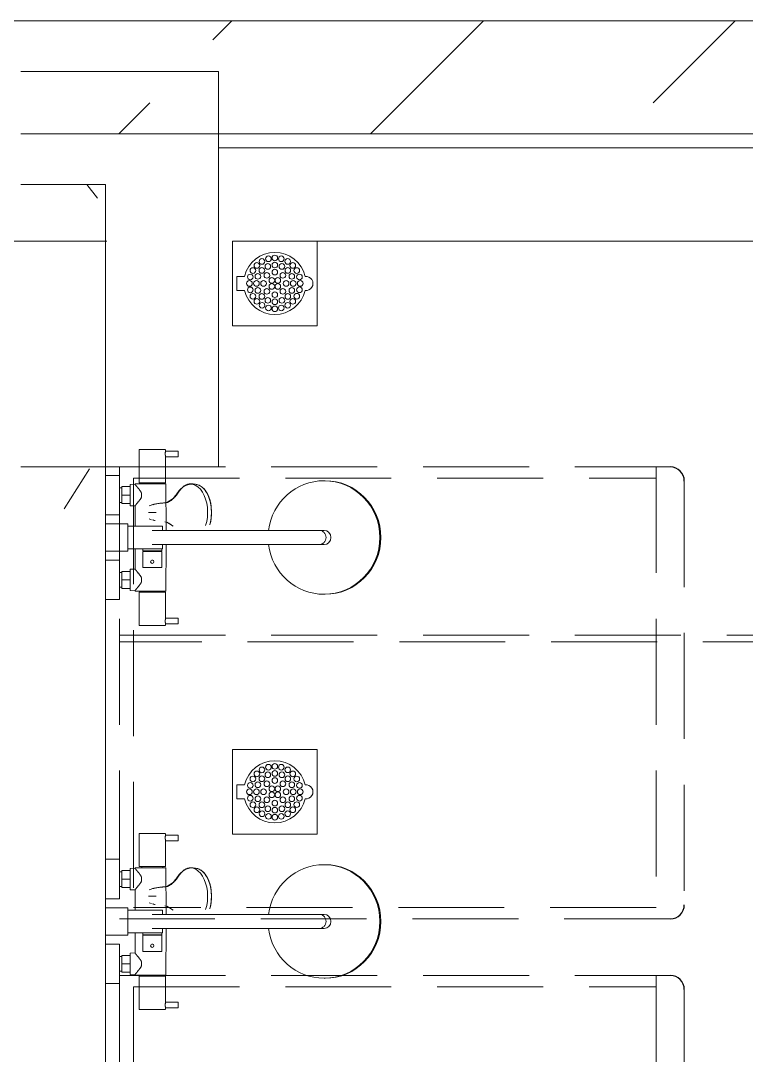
# Model space of a CAD drawing. Header units: millimetres. Extents: x -1834842 to 700335, y -490313101 to 518363.
# Drawn here: x -1241722 to -1240437, y 322928 to 324759 of the extents above; entities that cross this region are included whole.
import ezdxf

# ---------------------------------------------------------------- set-up
doc = ezdxf.new("R2010")
doc.units = ezdxf.units.MM
doc.header["$LTSCALE"] = 0.5
doc.linetypes.add('IDA - Grid Line', pattern=[3500, 2000, -500, 500, -500])
doc.linetypes.add('IDA - Hidden 065', pattern=[537.5, 375, -162.5])
for name, color, linetype, lineweight in [('0-1', 8, 'Continuous', 5), ('A-_WALLPRTN_E', 8, 'Continuous', 9), ('A_--------_E-', 7, 'Continuous', 9), ('S-_COLN----_E-2', 7, 'Continuous', 9)]:
    doc.layers.add(name, color=color, linetype=linetype, lineweight=lineweight)
doc.layers.add('0-LOWER ROOF', color=7, linetype='Continuous')
for name, color, linetype, lineweight, true_color in [('A-_DETA----_E-2', 6, 'IDA - Hidden 065', 9, 0xff00ff), ('A-_DETA----_E-3', 6, 'Continuous', 25, 0xff00ff), ('A-_FLOR----_E', 6, 'Continuous', 9, 0xff00ff), ('A-_WALL----_H-2', 9, 'Continuous', 9, 0x808080), ('A-_WALLPRTN_E-1', 6, 'Continuous', 18, 0xff00ff), ('M-_SANIFIXR_E', 6, 'Continuous', 9, 0xff00ff), ('S-_ANOTGRID_E-1', 9, 'IDA - Grid Line', 9, 0x808080)]:
    doc.layers.add(name, color=color, linetype=linetype, lineweight=lineweight, true_color=true_color)

# ---------------------------------------------------------------- blocks, each defined once
blk = doc.blocks.new('1599_DB_A_BLK3_1STGD_R21_rvt-2-BLK 2 LOWER ROOF PLAN')
at = {"layer": 'A-_DETA----_E-2', "color": 8}
for p, q in [((-167786.4, -27152.4), (-166811.4, -27152.4)), ((-167786.4, -27152.4), (-167786.4, -27952.4)), ((-166836.4, -27152.4), (-166836.4, -27952.4)), ((-167761.4, -27172.4), (-166836.4, -27172.4)), ((-167761.4, -27172.4), (-167761.4, -27932.4)), ((-166786.4, -27177.4), (-166786.4, -27927.4)), ((-167786.4, -27461.9), (-167786.4, -27449.9)), ((-167786.4, -27449.9), (-166028.4, -27449.9)), ((-166028.4, -27461.9), (-167786.4, -27461.9)), ((-166836.4, -27932.4), (-167761.4, -27932.4)), ((-166811.4, -27952.4), (-167786.4, -27952.4)), ((-167786.4, -28052.4), (-166811.4, -28052.4)), ((-167786.4, -28052.4), (-167786.4, -28852.4)), ((-166836.4, -28052.4), (-166836.4, -28852.4)), ((-167761.4, -28072.4), (-166836.4, -28072.4)), ((-167761.4, -28072.4), (-167761.4, -28832.4)), ((-166786.4, -28077.4), (-166786.4, -28827.4))]:
    blk.add_line(p, q, dxfattribs=at)
at = {"layer": 'A-_DETA----_E-3', "color": 8}
for centre, start, end in [((-166811.4, -27177.4), 0, 90), ((-166811.4, -27927.4), 270, 0), ((-166811.4, -28077.4), 0, 90)]:
    blk.add_arc(centre, 25, start, end, dxfattribs=at)
at = {"layer": 'A-_FLOR----_E', "color": 8}
for p, q in [((-166411.4, -26562.4), (-167611.4, -26562.4)), ((-167811.4, -27152.4), (-167811.4, -32402.4))]:
    blk.add_line(p, q, dxfattribs=at)
at = {"layer": 'A-_WALL----_H-2', "color": 8}
for p, q in [((-167621.2, -26396.1), (-167587.4, -26362.4)), ((-167341.9, -26562.4), (-167141.9, -26362.4)), ((-166841.5, -26507.5), (-166696.4, -26362.4)), ((-167787.4, -26562.4), (-167732.5, -26507.5)), ((-167844.3, -26652.4), (-167825.5, -26676.8)), ((-167839.5, -27155.7), (-167884.5, -27226.4))]:
    blk.add_line(p, q, dxfattribs=at)
at = {"layer": 'A-_WALLPRTN_E', "color": 8}
for p, q in [((-167611.4, -26562.4), (-166411.4, -26562.4)), ((-166002.9, -26587.4), (-167611.4, -26587.4))]:
    blk.add_line(p, q, dxfattribs=at)
at = {"layer": 'A-_WALLPRTN_E-1', "color": 8}
for p, q in [((-168011.4, -26362.4), (-166511.4, -26362.4)), ((-166511.4, -26562.4), (-167961.4, -26562.4)), ((-167811.4, -26652.4), (-167961.4, -26652.4)), ((-167811.4, -26652.4), (-167811.4, -30162.4))]:
    blk.add_line(p, q, dxfattribs=at)
at = {"layer": 'A_--------_E-', "color": 8}
for p, q in [((-167424.3, -27176.7), (-167422.5, -27176.7)), ((-167782.4, -27189.2), (-167786.4, -27189.2)), ((-167746.9, -27180.2), (-167746.9, -27182.2)), ((-167709.9, -27182.2), (-167709.9, -27180.2)), ((-167786.4, -27215.2), (-167782.4, -27215.2)), ((-167767.4, -27202.2), (-167782.4, -27202.2)), ((-167733.9, -27244.2), (-167730, -27245.7)), ((-167702.8, -27250.1), (-167691.5, -27257.1)), ((-167743.4, -27301.7), (-167743.4, -27300.7)), ((-167713.4, -27300.7), (-167713.4, -27301.7)), ((-167786.4, -27339.2), (-167782.4, -27339.2)), ((-167767.4, -27352.2), (-167782.4, -27352.2)), ((-167782.4, -27365.2), (-167786.4, -27365.2)), ((-167746.9, -27374.2), (-167746.9, -27372.2)), ((-167709.9, -27372.2), (-167709.9, -27374.2)), ((-167422.5, -27377.7), (-167424.3, -27377.7)), ((-167424.3, -27856.4), (-167422.5, -27856.4)), ((-167782.4, -27868.9), (-167786.4, -27868.9)), ((-167746.9, -27859.9), (-167746.9, -27861.9)), ((-167709.9, -27861.9), (-167709.9, -27859.9)), ((-167767.4, -27881.9), (-167782.4, -27881.9)), ((-167786.4, -27894.9), (-167782.4, -27894.9)), ((-167733.9, -27923.9), (-167730, -27925.4)), ((-167702.8, -27929.8), (-167691.5, -27936.8)), ((-167743.4, -27981.4), (-167743.4, -27980.4)), ((-167713.4, -27980.4), (-167713.4, -27981.4)), ((-167786.4, -28018.9), (-167782.4, -28018.9)), ((-167767.4, -28031.9), (-167782.4, -28031.9)), ((-167782.4, -28044.9), (-167786.4, -28044.9)), ((-167746.9, -28053.9), (-167746.9, -28051.9)), ((-167709.9, -28051.9), (-167709.9, -28053.9)), ((-167422.5, -28057.4), (-167424.3, -28057.4))]:
    blk.add_line(p, q, dxfattribs=at)
at = {"layer": 'A_--------_E-', "color": 8, "flags": 128}
for points in [[(-167705.7, -27121.2), (-167728.4, -27121.2), (-167751.9, -27121.2), (-167751.9, -27180.2), (-167728.4, -27180.2), (-167704.9, -27180.2), (-167704.9, -27134.2), (-167682.4, -27134.2), (-167682.4, -27134)], [(-167682.4, -27124.3), (-167682.4, -27124.2), (-167682.4, -27124.3), (-167682.4, -27124.2), (-167704.9, -27124.2), (-167704.9, -27121.2)], [(-167682.4, -27124.2), (-167682.4, -27134.2), (-167682.4, -27134), (-167682.4, -27134.2)], [(-167767.4, -27217.2), (-167782.4, -27217.2), (-167782.4, -27202.2), (-167782.4, -27187.2), (-167767.4, -27187.2)], [(-167758.9, -27182.2), (-167758.9, -27183), (-167767.4, -27183.2), (-167767.4, -27221.2), (-167758.9, -27221.4), (-167758.9, -27257.3)], [(-167653.6, -27182.7), (-167655, -27182.6), (-167656.3, -27182.4), (-167657.6, -27182.4), (-167658.9, -27182.3), (-167660.2, -27182.2), (-167664.4, -27182.7), (-167668.6, -27184.1), (-167674.4, -27187.9), (-167680.5, -27194.2), (-167686.3, -27201.9), (-167687.7, -27203.7), (-167689.6, -27205.9), (-167691, -27207.5), (-167694.7, -27210.9), (-167695.6, -27211.5), (-167697, -27212.5), (-167700.8, -27214.5), (-167704.6, -27215.6), (-167714.2, -27216.6), (-167725.5, -27218.4), (-167733.9, -27221.1)], [(-167704.1, -27264.7), (-167704.4, -27182.2), (-167728.4, -27182.2)], [(-167630.9, -27224), (-167632.1, -27216.4), (-167633.9, -27209.3), (-167636.4, -27202.7), (-167639.5, -27196.9), (-167643.1, -27191.9), (-167647.1, -27187.9), (-167651.4, -27184.9), (-167656, -27183.1), (-167660.7, -27182.5), (-167671.7, -27185.9), (-167680.5, -27194.2), (-167681.6, -27195.7), (-167691.5, -27208.2), (-167702.8, -27215.3), (-167711, -27216.3), (-167716.8, -27216.9), (-167721, -27217.5), (-167724.2, -27218.1), (-167726.4, -27218.6), (-167727.8, -27219.1)], [(-167626.5, -27254.9), (-167624.1, -27244.2), (-167623.3, -27232.7), (-167624.1, -27221.2), (-167626.5, -27210.4), (-167630.1, -27201.1), (-167634.8, -27193.5), (-167640, -27188), (-167645.5, -27184.5), (-167651.8, -27182.8), (-167652, -27182.7), (-167659.5, -27182.2)], [(-167633.5, -27195.4), (-167635.6, -27192.6), (-167639.5, -27188.6)], [(-167626.2, -27211.5), (-167629, -27203.5), (-167631.2, -27199.2)], [(-167625.5, -27251.1), (-167624.8, -27248), (-167623.3, -27232.7), (-167624.8, -27217.3), (-167625.5, -27214.3)], [(-167721.5, -27232.7), (-167721.6, -27232.7), (-167730.2, -27232.7), (-167734.9, -27232.7)], [(-167727.8, -27246.2), (-167726.4, -27246.7), (-167724.2, -27247.3)], [(-167695.6, -27253.9), (-167698.8, -27251.8), (-167701.6, -27250.5), (-167706, -27249.5)], [(-167633.9, -27256), (-167632.1, -27248.9), (-167630.9, -27241.4)], [(-167771.4, -27257.2), (-167710.4, -27257.2), (-167710.4, -27264.6)], [(-167728.4, -27264.7), (-167728.3, -27264.7), (-167728.2, -27264.7), (-167728, -27264.7), (-167727.7, -27264.7), (-167727.4, -27264.7), (-167726.9, -27264.7), (-167726.4, -27264.7), (-167725.8, -27264.7), (-167725.2, -27264.7), (-167724.4, -27264.7), (-167723.6, -27264.7), (-167722.7, -27264.7), (-167721.8, -27264.7), (-167720.7, -27264.7), (-167719.6, -27264.7), (-167718.5, -27264.7), (-167717.3, -27264.7), (-167716, -27264.7), (-167714.6, -27264.7), (-167713.2, -27264.7), (-167711.7, -27264.7), (-167710.2, -27264.7), (-167708.7, -27264.7), (-167707, -27264.7), (-167705.4, -27264.7), (-167703.7, -27264.7), (-167701.9, -27264.7), (-167700.2, -27264.7), (-167698.3, -27264.7), (-167696.5, -27264.7), (-167694.6, -27264.7), (-167692.7, -27264.7), (-167690.8, -27264.7), (-167688.8, -27264.7), (-167686.9, -27264.7), (-167684.9, -27264.7), (-167682.9, -27264.7), (-167680.9, -27264.7), (-167678.9, -27264.7), (-167678.4, -27264.7), (-167482.4, -27264.7), (-167480.3, -27264.7), (-167478.3, -27264.7), (-167476.3, -27264.7), (-167474.3, -27264.7), (-167472.2, -27264.7), (-167470.3, -27264.7), (-167468.3, -27264.7), (-167466.3, -27264.7), (-167464.4, -27264.7), (-167462.5, -27264.7), (-167460.7, -27264.7), (-167458.8, -27264.7), (-167457.1, -27264.7), (-167455.3, -27264.7), (-167453.6, -27264.7), (-167451.9, -27264.7), (-167450.3, -27264.7), (-167448.8, -27264.7), (-167447.3, -27264.7), (-167445.8, -27264.7), (-167444.4, -27264.7), (-167443.1, -27264.7), (-167441.8, -27264.7), (-167440.6, -27264.7), (-167439.5, -27264.7), (-167438.4, -27264.7), (-167437.4, -27264.7), (-167436.5, -27264.7), (-167435.7, -27264.7), (-167434.9, -27264.7), (-167434.2, -27264.7), (-167433.6, -27264.7), (-167433, -27264.7), (-167432.9, -27264.7), (-167424.3, -27264.7)], [(-167710.4, -27289.8), (-167710.4, -27297.2), (-167771.4, -27297.2)], [(-167758.9, -27372.2), (-167758.9, -27371.4), (-167767.4, -27371.2), (-167767.4, -27333.2), (-167758.9, -27333), (-167758.9, -27297)], [(-167711.4, -27297.2), (-167711.4, -27300.7), (-167728.4, -27300.7), (-167745.4, -27300.7), (-167745.4, -27297.2)], [(-167727.9, -27289.7), (-167728.2, -27289.7), (-167728.3, -27289.7), (-167728.4, -27289.7)], [(-167728.4, -27289.7), (-167728.3, -27289.7), (-167728.2, -27289.7), (-167727.9, -27289.7), (-167727.6, -27289.7), (-167727.3, -27289.7), (-167726.8, -27289.7), (-167726.3, -27289.7), (-167725.7, -27289.7), (-167725, -27289.7), (-167724.2, -27289.7), (-167723.4, -27289.7), (-167722.5, -27289.7), (-167721.5, -27289.7), (-167720.4, -27289.7), (-167719.3, -27289.7), (-167718.2, -27289.7), (-167716.9, -27289.7), (-167715.6, -27289.7), (-167714.2, -27289.7), (-167712.8, -27289.7), (-167711.3, -27289.7), (-167709.8, -27289.7), (-167708.2, -27289.7), (-167706.6, -27289.7), (-167704.9, -27289.7), (-167703.2, -27289.7), (-167701.5, -27289.7), (-167699.7, -27289.7), (-167697.8, -27289.7), (-167696, -27289.7), (-167694.1, -27289.7), (-167692.2, -27289.7), (-167690.3, -27289.7), (-167688.3, -27289.7), (-167686.3, -27289.7), (-167684.4, -27289.7), (-167682.4, -27289.7), (-167680.4, -27289.7), (-167678.4, -27289.7), (-167482.4, -27289.7), (-167482, -27289.7), (-167480, -27289.7), (-167478, -27289.7), (-167476, -27289.7), (-167473.9, -27289.7), (-167471.9, -27289.7), (-167469.9, -27289.7), (-167468, -27289.7), (-167466, -27289.7), (-167464.1, -27289.7), (-167462.2, -27289.7), (-167460.4, -27289.7), (-167458.6, -27289.7), (-167456.8, -27289.7), (-167455, -27289.7), (-167453.3, -27289.7), (-167451.7, -27289.7), (-167450.1, -27289.7), (-167448.5, -27289.7), (-167447, -27289.7), (-167445.6, -27289.7), (-167444.2, -27289.7), (-167442.9, -27289.7), (-167441.6, -27289.7), (-167440.4, -27289.7), (-167439.3, -27289.7), (-167438.3, -27289.7), (-167437.3, -27289.7), (-167436.4, -27289.7), (-167435.5, -27289.7), (-167434.8, -27289.7), (-167434.1, -27289.7), (-167433.5, -27289.7), (-167432.9, -27289.7), (-167424.3, -27289.7)], [(-167704.1, -27289.7), (-167704.4, -27372.2), (-167728.4, -27372.2)], [(-167767.4, -27337.2), (-167782.4, -27337.2), (-167782.4, -27352.2), (-167782.4, -27367.2), (-167767.4, -27367.2)], [(-167705.7, -27433.2), (-167728.4, -27433.2), (-167751.9, -27433.2), (-167751.9, -27374.2), (-167728.4, -27374.2), (-167704.9, -27374.2), (-167704.9, -27420.2), (-167682.4, -27420.2), (-167682.4, -27420.3)], [(-167682.4, -27430), (-167682.4, -27430.2), (-167682.4, -27430), (-167682.4, -27430.2), (-167704.9, -27430.2), (-167704.9, -27433.2)], [(-167682.4, -27430.2), (-167682.4, -27420.2), (-167682.4, -27420.3), (-167682.4, -27420.2)], [(-167705.7, -27800.9), (-167728.4, -27800.9), (-167751.9, -27800.9), (-167751.9, -27859.9), (-167728.4, -27859.9), (-167704.9, -27859.9), (-167704.9, -27813.9), (-167682.4, -27813.9), (-167682.4, -27813.7)], [(-167682.4, -27804), (-167682.4, -27803.9), (-167682.4, -27804), (-167682.4, -27803.9), (-167704.9, -27803.9), (-167704.9, -27800.9)], [(-167682.4, -27803.9), (-167682.4, -27813.9), (-167682.4, -27813.7), (-167682.4, -27813.9)], [(-167767.4, -27896.9), (-167782.4, -27896.9), (-167782.4, -27881.9), (-167782.4, -27866.9), (-167767.4, -27866.9)], [(-167758.9, -27861.9), (-167758.9, -27862.7), (-167767.4, -27862.9), (-167767.4, -27900.9), (-167758.9, -27901.1), (-167758.9, -27937)], [(-167653.6, -27862.4), (-167655, -27862.3), (-167656.3, -27862.1), (-167657.6, -27862.1), (-167658.9, -27862), (-167660.2, -27861.9), (-167664.4, -27862.4), (-167668.6, -27863.8), (-167674.4, -27867.6), (-167680.5, -27873.9), (-167686.3, -27881.6), (-167687.7, -27883.4), (-167689.6, -27885.6), (-167691, -27887.2), (-167694.7, -27890.6), (-167695.6, -27891.2), (-167697, -27892.2), (-167700.8, -27894.2), (-167704.6, -27895.3), (-167714.2, -27896.3), (-167725.5, -27898.1), (-167733.9, -27900.8)], [(-167704.1, -27944.4), (-167704.4, -27861.9), (-167728.4, -27861.9)], [(-167630.9, -27903.7), (-167632.1, -27896.1), (-167633.9, -27889), (-167636.4, -27882.4), (-167639.5, -27876.6), (-167643.1, -27871.6), (-167647.1, -27867.6), (-167651.4, -27864.6), (-167656, -27862.8), (-167660.7, -27862.2), (-167671.7, -27865.6), (-167680.5, -27873.9), (-167681.6, -27875.4), (-167691.5, -27887.9), (-167702.8, -27895), (-167711, -27896), (-167716.8, -27896.6), (-167721, -27897.2), (-167724.2, -27897.8), (-167726.4, -27898.3), (-167727.8, -27898.8)], [(-167626.5, -27934.6), (-167624.1, -27923.9), (-167623.3, -27912.4), (-167624.1, -27900.9), (-167626.5, -27890.1), (-167630.1, -27880.8), (-167634.8, -27873.2), (-167640, -27867.7), (-167645.5, -27864.2), (-167651.8, -27862.5), (-167652, -27862.4), (-167659.5, -27861.9)], [(-167633.5, -27875.1), (-167635.6, -27872.3), (-167639.5, -27868.3)], [(-167626.2, -27891.2), (-167629, -27883.2), (-167631.2, -27878.9)], [(-167625.5, -27930.8), (-167624.8, -27927.7), (-167623.3, -27912.4), (-167624.8, -27897), (-167625.5, -27894)], [(-167721.5, -27912.4), (-167721.6, -27912.4), (-167730.2, -27912.4), (-167734.9, -27912.4)], [(-167727.8, -27925.9), (-167726.4, -27926.4), (-167724.2, -27927)], [(-167695.6, -27933.6), (-167698.8, -27931.5), (-167701.6, -27930.2), (-167706, -27929.2)], [(-167633.9, -27935.7), (-167632.1, -27928.6), (-167630.9, -27921.1)], [(-167771.4, -27936.9), (-167710.4, -27936.9), (-167710.4, -27944.3)], [(-167728.4, -27944.4), (-167728.3, -27944.4), (-167728.2, -27944.4), (-167728, -27944.4), (-167727.7, -27944.4), (-167727.4, -27944.4), (-167726.9, -27944.4), (-167726.4, -27944.4), (-167725.8, -27944.4), (-167725.2, -27944.4), (-167724.4, -27944.4), (-167723.6, -27944.4), (-167722.7, -27944.4), (-167721.8, -27944.4), (-167720.7, -27944.4), (-167719.6, -27944.4), (-167718.5, -27944.4), (-167717.3, -27944.4), (-167716, -27944.4), (-167714.6, -27944.4), (-167713.2, -27944.4), (-167711.7, -27944.4), (-167710.2, -27944.4), (-167708.7, -27944.4), (-167707, -27944.4), (-167705.4, -27944.4), (-167703.7, -27944.4), (-167701.9, -27944.4), (-167700.2, -27944.4), (-167698.3, -27944.4), (-167696.5, -27944.4), (-167694.6, -27944.4), (-167692.7, -27944.4), (-167690.8, -27944.4), (-167688.8, -27944.4), (-167686.9, -27944.4), (-167684.9, -27944.4), (-167682.9, -27944.4), (-167680.9, -27944.4), (-167678.9, -27944.4), (-167678.4, -27944.4), (-167482.4, -27944.4), (-167480.3, -27944.4), (-167478.3, -27944.4), (-167476.3, -27944.4), (-167474.3, -27944.4), (-167472.2, -27944.4), (-167470.3, -27944.4), (-167468.3, -27944.4), (-167466.3, -27944.4), (-167464.4, -27944.4), (-167462.5, -27944.4), (-167460.7, -27944.4), (-167458.8, -27944.4), (-167457.1, -27944.4), (-167455.3, -27944.4), (-167453.6, -27944.4), (-167451.9, -27944.4), (-167450.3, -27944.4), (-167448.8, -27944.4), (-167447.3, -27944.4), (-167445.8, -27944.4), (-167444.4, -27944.4), (-167443.1, -27944.4), (-167441.8, -27944.4), (-167440.6, -27944.4), (-167439.5, -27944.4), (-167438.4, -27944.4), (-167437.4, -27944.4), (-167436.5, -27944.4), (-167435.7, -27944.4), (-167434.9, -27944.4), (-167434.2, -27944.4), (-167433.6, -27944.4), (-167433, -27944.4), (-167432.9, -27944.4), (-167424.3, -27944.4)], [(-167710.4, -27969.5), (-167710.4, -27976.9), (-167771.4, -27976.9)], [(-167758.9, -28051.9), (-167758.9, -28051.1), (-167767.4, -28050.9), (-167767.4, -28012.9), (-167758.9, -28012.7), (-167758.9, -27976.7)], [(-167711.4, -27976.9), (-167711.4, -27980.4), (-167728.4, -27980.4), (-167745.4, -27980.4), (-167745.4, -27976.9)], [(-167727.9, -27969.4), (-167728.2, -27969.4), (-167728.3, -27969.4), (-167728.4, -27969.4)], [(-167728.4, -27969.4), (-167728.3, -27969.4), (-167728.2, -27969.4), (-167727.9, -27969.4), (-167727.6, -27969.4), (-167727.3, -27969.4), (-167726.8, -27969.4), (-167726.3, -27969.4), (-167725.7, -27969.4), (-167725, -27969.4), (-167724.2, -27969.4), (-167723.4, -27969.4), (-167722.5, -27969.4), (-167721.5, -27969.4), (-167720.4, -27969.4), (-167719.3, -27969.4), (-167718.2, -27969.4), (-167716.9, -27969.4), (-167715.6, -27969.4), (-167714.2, -27969.4), (-167712.8, -27969.4), (-167711.3, -27969.4), (-167709.8, -27969.4), (-167708.2, -27969.4), (-167706.6, -27969.4), (-167704.9, -27969.4), (-167703.2, -27969.4), (-167701.5, -27969.4), (-167699.7, -27969.4), (-167697.8, -27969.4), (-167696, -27969.4), (-167694.1, -27969.4), (-167692.2, -27969.4), (-167690.3, -27969.4), (-167688.3, -27969.4), (-167686.3, -27969.4), (-167684.4, -27969.4), (-167682.4, -27969.4), (-167680.4, -27969.4), (-167678.4, -27969.4), (-167482.4, -27969.4), (-167482, -27969.4), (-167480, -27969.4), (-167478, -27969.4), (-167476, -27969.4), (-167473.9, -27969.4), (-167471.9, -27969.4), (-167469.9, -27969.4), (-167468, -27969.4), (-167466, -27969.4), (-167464.1, -27969.4), (-167462.2, -27969.4), (-167460.4, -27969.4), (-167458.6, -27969.4), (-167456.8, -27969.4), (-167455, -27969.4), (-167453.3, -27969.4), (-167451.7, -27969.4), (-167450.1, -27969.4), (-167448.5, -27969.4), (-167447, -27969.4), (-167445.6, -27969.4), (-167444.2, -27969.4), (-167442.9, -27969.4), (-167441.6, -27969.4), (-167440.4, -27969.4), (-167439.3, -27969.4), (-167438.3, -27969.4), (-167437.3, -27969.4), (-167436.4, -27969.4), (-167435.5, -27969.4), (-167434.8, -27969.4), (-167434.1, -27969.4), (-167433.5, -27969.4), (-167432.9, -27969.4), (-167424.3, -27969.4)], [(-167704.1, -27969.4), (-167704.4, -28051.9), (-167728.4, -28051.9)], [(-167767.4, -28016.9), (-167782.4, -28016.9), (-167782.4, -28031.9), (-167782.4, -28046.9), (-167767.4, -28046.9)], [(-167705.7, -28112.9), (-167728.4, -28112.9), (-167751.9, -28112.9), (-167751.9, -28053.9), (-167728.4, -28053.9), (-167704.9, -28053.9), (-167704.9, -28099.9), (-167682.4, -28099.9), (-167682.4, -28100)], [(-167682.4, -28109.7), (-167682.4, -28109.9), (-167682.4, -28109.7), (-167682.4, -28109.9), (-167704.9, -28109.9), (-167704.9, -28112.9)], [(-167682.4, -28109.9), (-167682.4, -28099.9), (-167682.4, -28100), (-167682.4, -28099.9)]]:
    blk.add_lwpolyline(points, dxfattribs=at)
for points in [[(-167786.4, -27237.2), (-167786.4, -27167.2), (-167811.4, -27167.2), (-167811.4, -27237.2)], [(-167771.4, -27253.2), (-167771.4, -27301.2), (-167811.4, -27301.2), (-167811.4, -27253.2)], [(-167728.4, -27330.2), (-167745.4, -27330.2), (-167745.4, -27301.7), (-167728.4, -27301.7), (-167711.4, -27301.7), (-167711.4, -27330.2)], [(-167786.4, -27317.2), (-167786.4, -27387.2), (-167811.4, -27387.2), (-167811.4, -27317.2)], [(-167786.4, -27916.9), (-167786.4, -27846.9), (-167811.4, -27846.9), (-167811.4, -27916.9)], [(-167771.4, -27932.9), (-167771.4, -27980.9), (-167811.4, -27980.9), (-167811.4, -27932.9)], [(-167728.4, -28009.9), (-167745.4, -28009.9), (-167745.4, -27981.4), (-167728.4, -27981.4), (-167711.4, -27981.4), (-167711.4, -28009.9)], [(-167786.4, -27996.9), (-167786.4, -28066.9), (-167811.4, -28066.9), (-167811.4, -27996.9)]]:
    blk.add_lwpolyline(points, close=True, dxfattribs=at)
at = {"layer": 'A_--------_E-', "color": 8}
for centre, start, end in [((-167728.4, -27320.2), 90, 270), ((-167728.4, -27320.2), 270, 90), ((-167728.4, -27999.9), 90, 270), ((-167728.4, -27999.9), 270, 90)]:
    blk.add_arc(centre, 3, start, end, dxfattribs=at)
for centre, major_axis, ratio, start_param, end_param in [((-167424.3, -27277.2), (0, 100.5), 0.984808, 0, 1.444986), ((-167424.3, -27277.2), (0, 100.5), 0.984808, 3.141593, 6.283185), ((-167422.5, -27277.2), (0, 100.5), 0.984808, 3.141593, 6.283185), ((-167653.6, -27232.7), (0, 50), 0.603332, 4.712389, 6.283185), ((-167653.6, -27232.7), (0, 50), 0.603332, 4.31969, 4.712389), ((-167424.3, -27277.2), (0, 12.5), 0.984808, 0, 0.150987), ((-167424.3, -27277.2), (0, 12.5), 0.984808, 3.141593, 6.283185), ((-167424.3, -27277.2), (0, 100.5), 0.984808, 1.696607, 3.141593), ((-167424.3, -27277.2), (0, 12.5), 0.984808, 2.990605, 3.141593), ((-167424.3, -27956.9), (0, 100.5), 0.984808, 0, 1.444986), ((-167424.3, -27956.9), (0, 100.5), 0.984808, 3.141593, 6.283185), ((-167422.5, -27956.9), (0, 100.5), 0.984808, 3.141593, 6.283185), ((-167653.6, -27912.4), (0, 50), 0.603332, 4.712389, 6.283185), ((-167653.6, -27912.4), (0, 50), 0.603332, 4.31969, 4.712389), ((-167424.3, -27956.9), (0, 12.5), 0.984808, 0, 0.150987), ((-167424.3, -27956.9), (0, 12.5), 0.984808, 3.141593, 6.283185), ((-167424.3, -27956.9), (0, 100.5), 0.984808, 1.696607, 3.141593), ((-167424.3, -27956.9), (0, 12.5), 0.984808, 2.990605, 3.141593)]:
    blk.add_ellipse(centre, major_axis=major_axis, ratio=ratio, start_param=start_param, end_param=end_param, dxfattribs=at)
for points, knots in [([(-167704.9, -27134.2), (-167704.9, -27134.2), (-167704.9, -27134.1), (-167704.9, -27133.9), (-167705, -27133.5), (-167705.1, -27133), (-167705.2, -27132.4), (-167705.3, -27131.7), (-167705.3, -27130.9), (-167705.4, -27130), (-167705.4, -27129.1), (-167705.4, -27128.4), (-167705.4, -27127.7), (-167705.3, -27126.8), (-167705.2, -27125.9), (-167705.1, -27125.2), (-167704.9, -27124.4), (-167704.9, -27124.2), (-167704.9, -27124.2)], [0, 0, 0, 0, 0.055556, 0.111111, 0.166667, 0.222222, 0.277778, 0.333333, 0.388889, 0.444444, 0.513889, 0.548611, 0.583333, 0.652778, 0.722222, 0.791667, 0.861111, 1, 1, 1, 1]), ([(-167753.6, -27182.2), (-167754.7, -27182.2), (-167756.8, -27182.2), (-167758.9, -27182.2), (-167758.9, -27182.2)], [0.0618589, 0.0618589, 0.0618589, 0.0618589, 0.07922757, 0.09897424, 0.09897424, 0.09897424, 0.09897424]), ([(-167758.9, -27182.2), (-167758.9, -27182.2), (-167756.5, -27182.2), (-167752.7, -27182.2), (-167745.8, -27182.2), (-167734.5, -27182.2), (-167728.4, -27182.2)], [0, 0, 0, 0, 0.01974667, 0.04180364, 0.07040511, 0.09897424, 0.09897424, 0.09897424, 0.09897424]), ([(-167758.9, -27183), (-167758.9, -27183), (-167758.8, -27183.2), (-167758.5, -27183.7), (-167758.3, -27184.1), (-167758.1, -27184.4), (-167757.8, -27184.7), (-167757.4, -27185.2), (-167756.8, -27185.9), (-167756.1, -27186.7), (-167755.6, -27187.2), (-167755.4, -27187.6), (-167755.1, -27187.9), (-167754.9, -27188.1), (-167754.6, -27188.5), (-167754.1, -27189.1), (-167753.4, -27189.9), (-167752.7, -27190.7), (-167752.2, -27191.3), (-167751.8, -27191.8), (-167751.5, -27192.2), (-167751.4, -27192.4), (-167751.2, -27192.6), (-167751.1, -27192.8), (-167751, -27193), (-167750.7, -27193.4), (-167750.2, -27194), (-167749.7, -27194.7), (-167749, -27195.7), (-167748.4, -27196.7), (-167748, -27197.6), (-167747.8, -27198.1), (-167747.6, -27198.6), (-167747.5, -27199), (-167747.4, -27199.6), (-167747.2, -27200.6), (-167747.2, -27202.2), (-167747.3, -27203.8), (-167747.4, -27204.8), (-167747.5, -27205.4), (-167747.6, -27205.8), (-167747.8, -27206.2), (-167748, -27206.8), (-167748.4, -27207.7), (-167749, -27208.7), (-167749.7, -27209.7), (-167750.3, -27210.4), (-167750.7, -27211), (-167751, -27211.4), (-167751.2, -27211.6), (-167751.3, -27211.8), (-167751.4, -27211.9), (-167751.5, -27212.2), (-167751.8, -27212.6), (-167752.2, -27213.1), (-167752.8, -27213.7), (-167753.4, -27214.5), (-167754.1, -27215.3), (-167754.7, -27215.9), (-167755, -27216.3), (-167755.2, -27216.5), (-167755.4, -27216.8), (-167755.7, -27217.1), (-167756.2, -27217.7), (-167756.8, -27218.5), (-167757.4, -27219.2), (-167757.8, -27219.7), (-167758.1, -27220), (-167758.3, -27220.3), (-167758.5, -27220.7), (-167758.9, -27221.2), (-167758.9, -27221.4), (-167758.9, -27221.4)], [-1, -1, -1, -1, -0.944444, -0.916667, -0.902778, -0.888889, -0.875, -0.861111, -0.833333, -0.805556, -0.791667, -0.784722, -0.777778, -0.770833, -0.763889, -0.75, -0.722222, -0.708333, -0.694444, -0.680556, -0.673611, -0.670139, -0.666667, -0.663194, -0.659722, -0.652778, -0.638889, -0.625, -0.611111, -0.583333, -0.569444, -0.5625, -0.555556, -0.548611, -0.541667, -0.527778, -0.5, -0.472222, -0.458333, -0.451389, -0.444444, -0.4375, -0.430556, -0.416667, -0.388889, -0.375, -0.361111, -0.347222, -0.340278, -0.336806, -0.333333, -0.329861, -0.326389, -0.319444, -0.305556, -0.291667, -0.277778, -0.25, -0.236111, -0.229167, -0.222222, -0.215278, -0.208333, -0.194444, -0.166667, -0.138889, -0.125, -0.111111, -0.097222, -0.083333, -0.055556, 0, 0, 0, 0]), ([(-167727.1, -27219.1), (-167726.8, -27219), (-167725.8, -27218.6), (-167723.6, -27218), (-167720.5, -27217.5), (-167717.1, -27217), (-167713.6, -27216.5), (-167711, -27216.3), (-167708.6, -27216.1), (-167706.6, -27215.9), (-167704.5, -27215.7), (-167702.5, -27215.4), (-167700.8, -27214.8), (-167699.5, -27214.2), (-167698.1, -27213.4), (-167696.2, -27212.3), (-167693.8, -27210.5), (-167690.8, -27208.1), (-167688.1, -27205.2), (-167685.6, -27202.1), (-167683.3, -27198.7), (-167681, -27195.3), (-167678.6, -27192.3), (-167675.4, -27188.8), (-167671.2, -27185.4), (-167665.8, -27182.8), (-167662.1, -27182.2), (-167660.2, -27182.2)], [0, 0, 0, 0, 0.1, 0.2, 0.3, 0.4, 0.45, 0.5, 0.525, 0.55, 0.575, 0.6, 0.6125, 0.625, 0.6375, 0.65, 0.675, 0.7, 0.725, 0.75, 0.775, 0.8, 0.825, 0.85, 0.9, 0.95, 1, 1, 1, 1]), ([(-167660.2, -27182.2), (-167660.3, -27182.2), (-167660.4, -27182.3), (-167660.6, -27182.5), (-167660.6, -27182.5), (-167660.7, -27182.5)], [-0.9879218, -0.9879218, -0.9879218, -0.9879218, -0.75, -0.5, 0, 0, 0, 0]), ([(-167653.2, -27183.1), (-167653.2, -27183), (-167653.3, -27182.9), (-167653.6, -27182.6), (-167653.7, -27182.7), (-167653.6, -27182.7)], [-1, -1, -1, -1, -0.875, -0.625, 0, 0, 0, 0]), ([(-167630.9, -27224), (-167630.7, -27225.7), (-167630.5, -27228.6), (-167630.4, -27231.5), (-167630.4, -27232.7)], [-1, -1, -1, -1, -0.4, 0, 0, 0, 0]), ([(-167630.4, -27232.7), (-167630.4, -27234.4), (-167630.5, -27237.4), (-167630.8, -27240.2), (-167630.9, -27241.4)], [-1, -1, -1, -1, -0.4, 0, 0, 0, 0]), ([(-167725.4, -27320.7), (-167725.4, -27320.5), (-167725.4, -27320.2), (-167725.4, -27319.8), (-167725.4, -27319.7), (-167725.4, -27319.7)], [0.4444444, 0.4444444, 0.4444444, 0.4444444, 0.5138889, 0.5486111, 0.5555556, 0.5555556, 0.5555556, 0.5555556]), ([(-167758.9, -27371.4), (-167758.9, -27371.4), (-167758.8, -27371.2), (-167758.5, -27370.7), (-167758.3, -27370.3), (-167758.1, -27370), (-167757.8, -27369.6), (-167757.4, -27369.1), (-167756.8, -27368.4), (-167756.1, -27367.7), (-167755.6, -27367.1), (-167755.4, -27366.8), (-167755.1, -27366.5), (-167754.9, -27366.2), (-167754.6, -27365.9), (-167754.1, -27365.2), (-167753.4, -27364.5), (-167752.7, -27363.7), (-167752.2, -27363.1), (-167751.8, -27362.5), (-167751.5, -27362.1), (-167751.4, -27361.9), (-167751.2, -27361.7), (-167751.1, -27361.6), (-167751, -27361.4), (-167750.7, -27361), (-167750.2, -27360.4), (-167749.7, -27359.7), (-167749, -27358.7), (-167748.4, -27357.7), (-167748, -27356.7), (-167747.8, -27356.2), (-167747.6, -27355.8), (-167747.5, -27355.4), (-167747.4, -27354.8), (-167747.2, -27353.7), (-167747.2, -27352.2), (-167747.3, -27350.6), (-167747.4, -27349.5), (-167747.5, -27349), (-167747.6, -27348.5), (-167747.8, -27348.1), (-167748, -27347.6), (-167748.4, -27346.6), (-167749, -27345.6), (-167749.7, -27344.7), (-167750.3, -27343.9), (-167750.7, -27343.4), (-167751, -27343), (-167751.2, -27342.7), (-167751.3, -27342.6), (-167751.4, -27342.4), (-167751.5, -27342.2), (-167751.8, -27341.8), (-167752.2, -27341.3), (-167752.8, -27340.6), (-167753.4, -27339.9), (-167754.1, -27339.1), (-167754.7, -27338.4), (-167755, -27338.1), (-167755.2, -27337.8), (-167755.4, -27337.6), (-167755.7, -27337.2), (-167756.2, -27336.6), (-167756.8, -27335.9), (-167757.4, -27335.2), (-167757.8, -27334.7), (-167758.1, -27334.3), (-167758.3, -27334), (-167758.5, -27333.7), (-167758.9, -27333.2), (-167758.9, -27333), (-167758.9, -27333)], [-1, -1, -1, -1, -0.944444, -0.916667, -0.902778, -0.888889, -0.875, -0.861111, -0.833333, -0.805556, -0.791667, -0.784722, -0.777778, -0.770833, -0.763889, -0.75, -0.722222, -0.708333, -0.694444, -0.680556, -0.673611, -0.670139, -0.666667, -0.663194, -0.659722, -0.652778, -0.638889, -0.625, -0.611111, -0.583333, -0.569444, -0.5625, -0.555556, -0.548611, -0.541667, -0.527778, -0.5, -0.472222, -0.458333, -0.451389, -0.444444, -0.4375, -0.430556, -0.416667, -0.388889, -0.375, -0.361111, -0.347222, -0.340278, -0.336806, -0.333333, -0.329861, -0.326389, -0.319444, -0.305556, -0.291667, -0.277778, -0.25, -0.236111, -0.229167, -0.222222, -0.215278, -0.208333, -0.194444, -0.166667, -0.138889, -0.125, -0.111111, -0.097222, -0.083333, -0.055556, 0, 0, 0, 0]), ([(-167753.6, -27372.2), (-167754.7, -27372.2), (-167756.8, -27372.2), (-167758.9, -27372.2), (-167758.9, -27372.2)], [0.0618589, 0.0618589, 0.0618589, 0.0618589, 0.07922757, 0.09897424, 0.09897424, 0.09897424, 0.09897424]), ([(-167758.9, -27372.2), (-167758.9, -27372.2), (-167756.5, -27372.2), (-167752.7, -27372.2), (-167745.8, -27372.2), (-167734.5, -27372.2), (-167728.4, -27372.2)], [0, 0, 0, 0, 0.01974667, 0.04180364, 0.07040511, 0.09897424, 0.09897424, 0.09897424, 0.09897424]), ([(-167704.9, -27420.2), (-167704.9, -27420.2), (-167704.9, -27420.2), (-167704.9, -27420.4), (-167705, -27420.8), (-167705.1, -27421.3), (-167705.2, -27421.9), (-167705.3, -27422.7), (-167705.3, -27423.5), (-167705.4, -27424.4), (-167705.4, -27425.2), (-167705.4, -27425.9), (-167705.4, -27426.6), (-167705.3, -27427.5), (-167705.2, -27428.4), (-167705.1, -27429.2), (-167704.9, -27429.9), (-167704.9, -27430.2), (-167704.9, -27430.2)], [0, 0, 0, 0, 0.055556, 0.111111, 0.166667, 0.222222, 0.277778, 0.333333, 0.388889, 0.444444, 0.513889, 0.548611, 0.583333, 0.652778, 0.722222, 0.791667, 0.861111, 1, 1, 1, 1]), ([(-167704.9, -27813.9), (-167704.9, -27813.9), (-167704.9, -27813.8), (-167704.9, -27813.6), (-167705, -27813.2), (-167705.1, -27812.7), (-167705.2, -27812.1), (-167705.3, -27811.4), (-167705.3, -27810.6), (-167705.4, -27809.7), (-167705.4, -27808.8), (-167705.4, -27808.1), (-167705.4, -27807.4), (-167705.3, -27806.5), (-167705.2, -27805.6), (-167705.1, -27804.9), (-167704.9, -27804.1), (-167704.9, -27803.9), (-167704.9, -27803.9)], [0, 0, 0, 0, 0.055556, 0.111111, 0.166667, 0.222222, 0.277778, 0.333333, 0.388889, 0.444444, 0.513889, 0.548611, 0.583333, 0.652778, 0.722222, 0.791667, 0.861111, 1, 1, 1, 1]), ([(-167753.6, -27861.9), (-167754.7, -27861.9), (-167756.8, -27861.9), (-167758.9, -27861.9), (-167758.9, -27861.9)], [0.0618589, 0.0618589, 0.0618589, 0.0618589, 0.07922757, 0.09897424, 0.09897424, 0.09897424, 0.09897424]), ([(-167758.9, -27861.9), (-167758.9, -27861.9), (-167756.5, -27861.9), (-167752.7, -27861.9), (-167745.8, -27861.9), (-167734.5, -27861.9), (-167728.4, -27861.9)], [0, 0, 0, 0, 0.01974667, 0.04180364, 0.07040511, 0.09897424, 0.09897424, 0.09897424, 0.09897424]), ([(-167758.9, -27862.7), (-167758.9, -27862.7), (-167758.8, -27862.9), (-167758.5, -27863.4), (-167758.3, -27863.8), (-167758.1, -27864.1), (-167757.8, -27864.4), (-167757.4, -27864.9), (-167756.8, -27865.6), (-167756.1, -27866.4), (-167755.6, -27866.9), (-167755.4, -27867.3), (-167755.1, -27867.6), (-167754.9, -27867.8), (-167754.6, -27868.2), (-167754.1, -27868.8), (-167753.4, -27869.6), (-167752.7, -27870.4), (-167752.2, -27871), (-167751.8, -27871.5), (-167751.5, -27871.9), (-167751.4, -27872.1), (-167751.2, -27872.3), (-167751.1, -27872.5), (-167751, -27872.7), (-167750.7, -27873.1), (-167750.2, -27873.7), (-167749.7, -27874.4), (-167749, -27875.4), (-167748.4, -27876.4), (-167748, -27877.3), (-167747.8, -27877.8), (-167747.6, -27878.3), (-167747.5, -27878.7), (-167747.4, -27879.3), (-167747.2, -27880.3), (-167747.2, -27881.9), (-167747.3, -27883.5), (-167747.4, -27884.5), (-167747.5, -27885.1), (-167747.6, -27885.5), (-167747.8, -27885.9), (-167748, -27886.5), (-167748.4, -27887.4), (-167749, -27888.4), (-167749.7, -27889.4), (-167750.3, -27890.1), (-167750.7, -27890.7), (-167751, -27891.1), (-167751.2, -27891.3), (-167751.3, -27891.5), (-167751.4, -27891.6), (-167751.5, -27891.9), (-167751.8, -27892.3), (-167752.2, -27892.8), (-167752.8, -27893.4), (-167753.4, -27894.2), (-167754.1, -27895), (-167754.7, -27895.6), (-167755, -27896), (-167755.2, -27896.2), (-167755.4, -27896.5), (-167755.7, -27896.8), (-167756.2, -27897.4), (-167756.8, -27898.2), (-167757.4, -27898.9), (-167757.8, -27899.4), (-167758.1, -27899.7), (-167758.3, -27900), (-167758.5, -27900.4), (-167758.9, -27900.9), (-167758.9, -27901.1), (-167758.9, -27901.1)], [-1, -1, -1, -1, -0.944444, -0.916667, -0.902778, -0.888889, -0.875, -0.861111, -0.833333, -0.805556, -0.791667, -0.784722, -0.777778, -0.770833, -0.763889, -0.75, -0.722222, -0.708333, -0.694444, -0.680556, -0.673611, -0.670139, -0.666667, -0.663194, -0.659722, -0.652778, -0.638889, -0.625, -0.611111, -0.583333, -0.569444, -0.5625, -0.555556, -0.548611, -0.541667, -0.527778, -0.5, -0.472222, -0.458333, -0.451389, -0.444444, -0.4375, -0.430556, -0.416667, -0.388889, -0.375, -0.361111, -0.347222, -0.340278, -0.336806, -0.333333, -0.329861, -0.326389, -0.319444, -0.305556, -0.291667, -0.277778, -0.25, -0.236111, -0.229167, -0.222222, -0.215278, -0.208333, -0.194444, -0.166667, -0.138889, -0.125, -0.111111, -0.097222, -0.083333, -0.055556, 0, 0, 0, 0]), ([(-167727.1, -27898.8), (-167726.8, -27898.7), (-167725.8, -27898.3), (-167723.6, -27897.7), (-167720.5, -27897.2), (-167717.1, -27896.7), (-167713.6, -27896.2), (-167711, -27896), (-167708.6, -27895.8), (-167706.6, -27895.6), (-167704.5, -27895.4), (-167702.5, -27895.1), (-167700.8, -27894.5), (-167699.5, -27893.9), (-167698.1, -27893.1), (-167696.2, -27892), (-167693.8, -27890.2), (-167690.8, -27887.8), (-167688.1, -27884.9), (-167685.6, -27881.8), (-167683.3, -27878.4), (-167681, -27875), (-167678.6, -27872), (-167675.4, -27868.5), (-167671.2, -27865.1), (-167665.8, -27862.5), (-167662.1, -27861.9), (-167660.2, -27861.9)], [0, 0, 0, 0, 0.1, 0.2, 0.3, 0.4, 0.45, 0.5, 0.525, 0.55, 0.575, 0.6, 0.6125, 0.625, 0.6375, 0.65, 0.675, 0.7, 0.725, 0.75, 0.775, 0.8, 0.825, 0.85, 0.9, 0.95, 1, 1, 1, 1]), ([(-167660.2, -27861.9), (-167660.3, -27861.9), (-167660.4, -27862), (-167660.6, -27862.2), (-167660.6, -27862.2), (-167660.7, -27862.2)], [-0.9879218, -0.9879218, -0.9879218, -0.9879218, -0.75, -0.5, 0, 0, 0, 0]), ([(-167653.2, -27862.8), (-167653.2, -27862.7), (-167653.3, -27862.6), (-167653.6, -27862.3), (-167653.7, -27862.4), (-167653.6, -27862.4)], [-1, -1, -1, -1, -0.875, -0.625, 0, 0, 0, 0]), ([(-167630.9, -27903.7), (-167630.7, -27905.4), (-167630.5, -27908.3), (-167630.4, -27911.2), (-167630.4, -27912.4)], [-1, -1, -1, -1, -0.4, 0, 0, 0, 0]), ([(-167630.4, -27912.4), (-167630.4, -27914.1), (-167630.5, -27917.1), (-167630.8, -27919.9), (-167630.9, -27921.1)], [-1, -1, -1, -1, -0.4, 0, 0, 0, 0]), ([(-167725.4, -28000.4), (-167725.4, -28000.2), (-167725.4, -27999.9), (-167725.4, -27999.5), (-167725.4, -27999.4), (-167725.4, -27999.4)], [0.4444444, 0.4444444, 0.4444444, 0.4444444, 0.5138889, 0.5486111, 0.5555556, 0.5555556, 0.5555556, 0.5555556]), ([(-167758.9, -28051.1), (-167758.9, -28051.1), (-167758.8, -28050.9), (-167758.5, -28050.4), (-167758.3, -28050), (-167758.1, -28049.7), (-167757.8, -28049.3), (-167757.4, -28048.8), (-167756.8, -28048.1), (-167756.1, -28047.4), (-167755.6, -28046.8), (-167755.4, -28046.5), (-167755.1, -28046.2), (-167754.9, -28045.9), (-167754.6, -28045.6), (-167754.1, -28044.9), (-167753.4, -28044.2), (-167752.7, -28043.4), (-167752.2, -28042.8), (-167751.8, -28042.2), (-167751.5, -28041.8), (-167751.4, -28041.6), (-167751.2, -28041.4), (-167751.1, -28041.3), (-167751, -28041.1), (-167750.7, -28040.7), (-167750.2, -28040.1), (-167749.7, -28039.4), (-167749, -28038.4), (-167748.4, -28037.4), (-167748, -28036.4), (-167747.8, -28035.9), (-167747.6, -28035.5), (-167747.5, -28035.1), (-167747.4, -28034.5), (-167747.2, -28033.4), (-167747.2, -28031.9), (-167747.3, -28030.3), (-167747.4, -28029.2), (-167747.5, -28028.7), (-167747.6, -28028.2), (-167747.8, -28027.8), (-167748, -28027.3), (-167748.4, -28026.3), (-167749, -28025.3), (-167749.7, -28024.4), (-167750.3, -28023.6), (-167750.7, -28023.1), (-167751, -28022.7), (-167751.2, -28022.4), (-167751.3, -28022.3), (-167751.4, -28022.1), (-167751.5, -28021.9), (-167751.8, -28021.5), (-167752.2, -28021), (-167752.8, -28020.3), (-167753.4, -28019.6), (-167754.1, -28018.8), (-167754.7, -28018.2), (-167755, -28017.8), (-167755.2, -28017.5), (-167755.4, -28017.3), (-167755.7, -28016.9), (-167756.2, -28016.3), (-167756.8, -28015.6), (-167757.4, -28014.9), (-167757.8, -28014.4), (-167758.1, -28014), (-167758.3, -28013.7), (-167758.5, -28013.4), (-167758.9, -28012.9), (-167758.9, -28012.7), (-167758.9, -28012.7)], [-1, -1, -1, -1, -0.944444, -0.916667, -0.902778, -0.888889, -0.875, -0.861111, -0.833333, -0.805556, -0.791667, -0.784722, -0.777778, -0.770833, -0.763889, -0.75, -0.722222, -0.708333, -0.694444, -0.680556, -0.673611, -0.670139, -0.666667, -0.663194, -0.659722, -0.652778, -0.638889, -0.625, -0.611111, -0.583333, -0.569444, -0.5625, -0.555556, -0.548611, -0.541667, -0.527778, -0.5, -0.472222, -0.458333, -0.451389, -0.444444, -0.4375, -0.430556, -0.416667, -0.388889, -0.375, -0.361111, -0.347222, -0.340278, -0.336806, -0.333333, -0.329861, -0.326389, -0.319444, -0.305556, -0.291667, -0.277778, -0.25, -0.236111, -0.229167, -0.222222, -0.215278, -0.208333, -0.194444, -0.166667, -0.138889, -0.125, -0.111111, -0.097222, -0.083333, -0.055556, 0, 0, 0, 0]), ([(-167753.6, -28051.9), (-167754.7, -28051.9), (-167756.8, -28051.9), (-167758.9, -28051.9), (-167758.9, -28051.9)], [0.0618589, 0.0618589, 0.0618589, 0.0618589, 0.07922757, 0.09897424, 0.09897424, 0.09897424, 0.09897424]), ([(-167758.9, -28051.9), (-167758.9, -28051.9), (-167756.5, -28051.9), (-167752.7, -28051.9), (-167745.8, -28051.9), (-167734.5, -28051.9), (-167728.4, -28051.9)], [0, 0, 0, 0, 0.01974667, 0.04180364, 0.07040511, 0.09897424, 0.09897424, 0.09897424, 0.09897424]), ([(-167704.9, -28099.9), (-167704.9, -28099.9), (-167704.9, -28099.9), (-167704.9, -28100.1), (-167705, -28100.5), (-167705.1, -28101), (-167705.2, -28101.6), (-167705.3, -28102.4), (-167705.3, -28103.2), (-167705.4, -28104.1), (-167705.4, -28104.9), (-167705.4, -28105.6), (-167705.4, -28106.3), (-167705.3, -28107.2), (-167705.2, -28108.1), (-167705.1, -28108.9), (-167704.9, -28109.6), (-167704.9, -28109.9), (-167704.9, -28109.9)], [0, 0, 0, 0, 0.055556, 0.111111, 0.166667, 0.222222, 0.277778, 0.333333, 0.388889, 0.444444, 0.513889, 0.548611, 0.583333, 0.652778, 0.722222, 0.791667, 0.861111, 1, 1, 1, 1])]:
    blk.add_open_spline(points, degree=3, knots=knots, dxfattribs=at)
for points in [[(-167758.7, -27182.2), (-167758.8, -27182.2), (-167758.9, -27182.2), (-167758.9, -27182.2)], [(-167758.9, -27182.2), (-167758.9, -27182.2), (-167758.8, -27182.2), (-167758.7, -27182.2)], [(-167623.5, -27232.7), (-167623.5, -27232.7), (-167623.5, -27232.7), (-167623.4, -27232.7)], [(-167623.5, -27232.7), (-167623.5, -27232.7), (-167623.5, -27232.7), (-167623.4, -27232.7)], [(-167623.4, -27232.7), (-167623.4, -27232.7), (-167623.4, -27232.7), (-167623.4, -27232.7)], [(-167623.4, -27232.7), (-167623.4, -27232.7), (-167623.4, -27232.7), (-167623.4, -27232.7)], [(-167723.5, -27247.3), (-167724.3, -27247.1), (-167725.8, -27246.7), (-167726.8, -27246.4), (-167727.1, -27246.2)], [(-167434.6, -27264.8), (-167434.1, -27264.7), (-167433.5, -27264.7), (-167432.9, -27264.7)], [(-167432.9, -27264.7), (-167431.3, -27264.7), (-167428.1, -27265.3), (-167424.1, -27268.1), (-167421.3, -27272.3), (-167420.4, -27277.2), (-167421.3, -27282.1), (-167424.1, -27286.2), (-167428.1, -27289), (-167431.3, -27289.7), (-167432.9, -27289.7)], [(-167432.9, -27289.7), (-167433.5, -27289.7), (-167434.1, -27289.6), (-167434.6, -27289.6)], [(-167728.4, -27317.2), (-167728.6, -27317.2), (-167728.9, -27317.2), (-167729.2, -27317.3), (-167729.4, -27317.4)], [(-167727.3, -27317.4), (-167727.7, -27317.2), (-167728, -27317.2), (-167728.4, -27317.2)], [(-167758.7, -27372.2), (-167758.8, -27372.2), (-167758.9, -27372.2), (-167758.9, -27372.2)], [(-167758.9, -27372.2), (-167758.9, -27372.2), (-167758.8, -27372.2), (-167758.7, -27372.2)], [(-167758.7, -27861.9), (-167758.8, -27861.9), (-167758.9, -27861.9), (-167758.9, -27861.9)], [(-167758.9, -27861.9), (-167758.9, -27861.9), (-167758.8, -27861.9), (-167758.7, -27861.9)], [(-167723.5, -27927), (-167724.3, -27926.8), (-167725.8, -27926.4), (-167726.8, -27926.1), (-167727.1, -27925.9)], [(-167623.5, -27912.4), (-167623.5, -27912.4), (-167623.5, -27912.4), (-167623.4, -27912.4)], [(-167623.5, -27912.4), (-167623.5, -27912.4), (-167623.5, -27912.4), (-167623.4, -27912.4)], [(-167623.4, -27912.4), (-167623.4, -27912.4), (-167623.4, -27912.4), (-167623.4, -27912.4)], [(-167623.4, -27912.4), (-167623.4, -27912.4), (-167623.4, -27912.4), (-167623.4, -27912.4)], [(-167434.6, -27944.5), (-167434.1, -27944.4), (-167433.5, -27944.4), (-167432.9, -27944.4)], [(-167432.9, -27944.4), (-167431.3, -27944.4), (-167428.1, -27945), (-167424.1, -27947.8), (-167421.3, -27952), (-167420.4, -27956.9), (-167421.3, -27961.8), (-167424.1, -27965.9), (-167428.1, -27968.7), (-167431.3, -27969.4), (-167432.9, -27969.4)], [(-167432.9, -27969.4), (-167433.5, -27969.4), (-167434.1, -27969.3), (-167434.6, -27969.3)], [(-167728.4, -27996.9), (-167728.6, -27996.9), (-167728.9, -27996.9), (-167729.2, -27997), (-167729.4, -27997.1)], [(-167727.3, -27997.1), (-167727.7, -27996.9), (-167728, -27996.9), (-167728.4, -27996.9)], [(-167758.7, -28051.9), (-167758.8, -28051.9), (-167758.9, -28051.9), (-167758.9, -28051.9)], [(-167758.9, -28051.9), (-167758.9, -28051.9), (-167758.8, -28051.9), (-167758.7, -28051.9)]]:
    blk.add_open_spline(points, degree=3, dxfattribs=at)
at = {"layer": 'M-_SANIFIXR_E', "color": 8}
for p, q in [((-167436.4, -26752.4), (-167586.4, -26752.4)), ((-167586.4, -26752.4), (-167586.4, -26902.4)), ((-167436.4, -26902.4), (-167436.4, -26752.4)), ((-167564.9, -26814.9), (-167578.9, -26814.9)), ((-167578.9, -26814.9), (-167578.9, -26839.9)), ((-167578.9, -26839.9), (-167564.9, -26839.9)), ((-167586.4, -26902.4), (-167436.4, -26902.4)), ((-167436.4, -27652.4), (-167586.4, -27652.4)), ((-167586.4, -27652.4), (-167586.4, -27802.4)), ((-167436.4, -27802.4), (-167436.4, -27652.4)), ((-167564.9, -27714.9), (-167578.9, -27714.9)), ((-167578.9, -27714.9), (-167578.9, -27739.9)), ((-167578.9, -27739.9), (-167564.9, -27739.9)), ((-167586.4, -27802.4), (-167436.4, -27802.4))]:
    blk.add_line(p, q, dxfattribs=at)
for centre in [(-167543.2, -26795.6), (-167534.2, -26788.6), (-167523.8, -26797.3), (-167522.8, -26783.8), (-167511.4, -26782.4), (-167511.4, -26794.9), (-167500, -26783.8), (-167498.9, -26797.3), (-167488.6, -26788.5), (-167479.6, -26795.6), (-167554.9, -26816), (-167550.2, -26804.6), (-167541.4, -26814.9), (-167534.4, -26804.4), (-167525.5, -26813.2), (-167511.4, -26807.4), (-167497.2, -26813.2), (-167488.4, -26804.4), (-167481.3, -26814.9), (-167472.6, -26804.6), (-167467.8, -26816), (-167556.4, -26827.4), (-167543.9, -26827.4), (-167531.4, -26827.4), (-167516.7, -26822.1), (-167516.7, -26832.7), (-167506.1, -26822.1), (-167506.1, -26832.7), (-167491.4, -26827.4), (-167478.9, -26827.4), (-167466.4, -26827.4), (-167554.9, -26838.8), (-167550.2, -26850.2), (-167541.4, -26839.8), (-167534.4, -26850.4), (-167525.5, -26841.5), (-167511.4, -26847.4), (-167497.2, -26841.5), (-167488.4, -26850.4), (-167481.3, -26839.8), (-167472.5, -26850.1), (-167467.8, -26838.7), (-167543.2, -26859.2), (-167534.1, -26866.2), (-167523.8, -26857.4), (-167522.7, -26870.9), (-167511.4, -26859.9), (-167511.4, -26872.4), (-167500, -26870.9), (-167498.9, -26857.4), (-167488.6, -26866.2), (-167479.6, -26859.2), (-167543.2, -27695.6), (-167534.2, -27688.6), (-167522.8, -27683.8), (-167511.4, -27682.4), (-167511.4, -27694.9), (-167500, -27683.8), (-167488.6, -27688.5), (-167479.6, -27695.6), (-167550.2, -27704.6), (-167541.4, -27714.9), (-167534.4, -27704.4), (-167525.5, -27713.2), (-167523.8, -27697.3), (-167511.4, -27707.4), (-167498.9, -27697.3), (-167497.2, -27713.2), (-167488.4, -27704.4), (-167481.3, -27714.9), (-167472.6, -27704.6), (-167556.4, -27727.4), (-167554.9, -27716), (-167543.9, -27727.4), (-167531.4, -27727.4), (-167516.7, -27722.1), (-167516.7, -27732.7), (-167506.1, -27722.1), (-167506.1, -27732.7), (-167491.4, -27727.4), (-167478.9, -27727.4), (-167467.8, -27716), (-167466.4, -27727.4), (-167554.9, -27738.8), (-167550.2, -27750.2), (-167541.4, -27739.8), (-167534.4, -27750.4), (-167525.5, -27741.5), (-167511.4, -27747.4), (-167497.2, -27741.5), (-167488.4, -27750.4), (-167481.3, -27739.8), (-167472.5, -27750.1), (-167467.8, -27738.7), (-167543.2, -27759.2), (-167534.1, -27766.2), (-167523.8, -27757.4), (-167511.4, -27759.9), (-167498.9, -27757.4), (-167488.6, -27766.2), (-167479.6, -27759.2), (-167522.7, -27770.9), (-167511.4, -27772.4), (-167500, -27770.9)]:
    blk.add_circle(centre, 5, dxfattribs=at)
for centre, radius, start, end in [((-167511.4, -26827.4), 55, 13.05, 166.8634), ((-167456.4, -26827.4), 12.5, 263.475, 96.525), ((-167511.4, -26827.4), 55, 193.1366, 346.95), ((-167511.4, -27727.4), 55, 13.05, 166.8634), ((-167456.4, -27727.4), 12.5, 263.475, 96.525), ((-167511.4, -27727.4), 55, 193.1366, 346.95)]:
    blk.add_arc(centre, radius, start, end, dxfattribs=at)
at = {"layer": 'S-_COLN----_E-2', "color": 8}
for p, q in [((-167611.4, -26452.4), (-167961.4, -26452.4)), ((-167611.4, -27152.4), (-167611.4, -26452.4)), ((-167611.4, -27152.4), (-167961.4, -27152.4))]:
    blk.add_line(p, q, dxfattribs=at)
blk = doc.blocks.new('BLK2-LOWER ROOF')
at = {"layer": 'S-_ANOTGRID_E-1', "color": 8}
blk.add_line((-85262, -26752.4), (-54403.5, -26752.4), dxfattribs=at)
at = {"layer": '0-1'}
blk.add_blockref('1599_DB_A_BLK3_1STGD_R21_rvt-2-BLK 2 LOWER ROOF PLAN', (89296.6, 0), dxfattribs=at)

msp = doc.modelspace()

# ---------------------------------------------------------------- block references
at = {"layer": '0-LOWER ROOF', "color": 6}
msp.add_blockref('BLK2-LOWER ROOF', (-1163057.1, 351121.7), dxfattribs=at)

doc.saveas('drawing.dxf')
